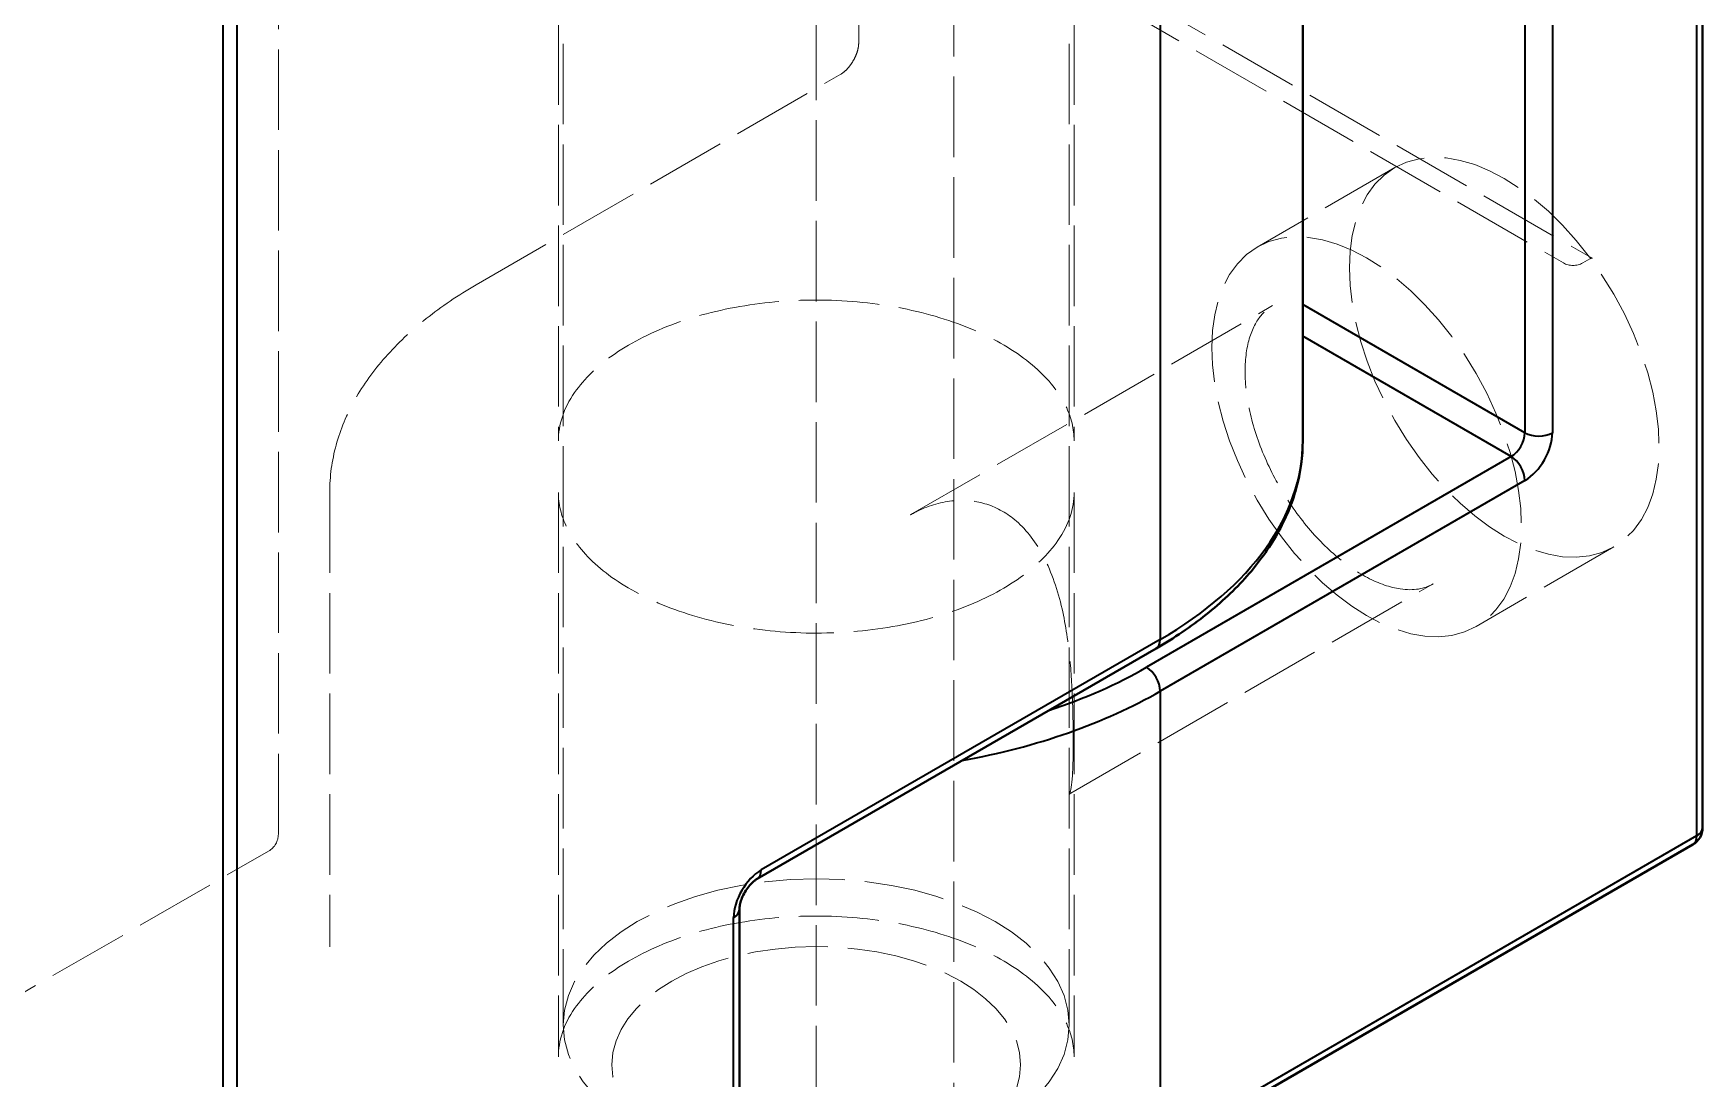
# Model space of a CAD drawing. Header units: millimetres. Extents: x 0 to 3567, y 0 to 2523.
# Drawn here: x 3247.29 to 3257.59, y 2126.71 to 2133.15 of the extents above; entities that cross this region are included whole.
import ezdxf

# ---------------------------------------------------------------- set-up
doc = ezdxf.new("R2010")
doc.units = ezdxf.units.MM
doc.header["$LTSCALE"] = 3
doc.linetypes.add('DASHED', pattern=[0.2067, 0.1654, -0.0413])
for name, color, linetype, lineweight, true_color in [('가려진 것(ISO)', 2, 'DASHED', 18, 0xffff00), ('가시적인 것(ISO)', 3, 'Continuous', 40, 0x00ff00), ('가시적인 좁은 것(ISO)', 3, 'Continuous', 35, 0x00ff00)]:
    doc.layers.add(name, color=color, linetype=linetype, lineweight=lineweight, true_color=true_color)

msp = doc.modelspace()

# ---------------------------------------------------------------- linework, layer by layer
at = {"layer": '가려진 것(ISO)'}
for p, q in [((3252.9691, 2121.8452), (3252.9691, 2222.7642)), ((3252.1206, 2143.1557), (3252.1206, 2125.7875)), ((3250.5606, 2141.1472), (3250.5606, 2127.0381)), ((3253.6806, 2141.1472), (3253.6806, 2127.0381)), ((3252.3824, 2133.0883), (3252.3824, 2140.2409)), ((3250.5306, 2137.5464), (3250.5306, 2130.6389)), ((3253.7106, 2137.5464), (3253.7106, 2130.6389)), ((3248.804, 2128.2139), (3248.804, 2133.7497)), ((3253.9273, 2133.3518), (3256.7275, 2131.7352)), ((3254.0898, 2133.3882), (3256.8899, 2131.7716)), ((3250.0241, 2131.6001), (3252.2727, 2132.8983)), ((3255.6882, 2132.3224), (3254.8397, 2131.8325)), ((3256.8899, 2131.7597), (3256.8475, 2131.7352)), ((3252.7, 2130.1814), (3254.9348, 2131.4717)), ((3249.1206, 2130.3204), (3249.1206, 2127.5196)), ((3250.5306, 2130.3204), (3250.5306, 2126.8421)), ((3253.7106, 2130.3204), (3253.7106, 2126.8421)), ((3257.0382, 2129.9841), (3256.1897, 2129.4942)), ((3253.69, 2128.4667), (3255.9248, 2129.757)), ((3246.8773, 2127.0322), (3248.744, 2128.1099))]:
    msp.add_line(p, q, dxfattribs=at)
for centre, start, end in [((3256.7875, 2131.8391), 240, 300), ((3248.684, 2128.2139), 300, 0)]:
    msp.add_arc(centre, 0.12, start, end, dxfattribs=at)
for centre, major_axis in [((3256.3632, 2131.1532), (0.675, -1.1691)), ((3255.5147, 2130.6633), (0.675, -1.1691)), ((3252.1206, 2127.0381), (1.56, 0)), ((3252.1206, 2126.7932), (1.26, 0))]:
    msp.add_ellipse(centre, major_axis=major_axis, ratio=0.5773503, dxfattribs=at)
for points, knots in [([(3252.3824, 2133.0883), (3252.3824, 2133.082), (3252.3818, 2133.0742), (3252.3788, 2133.0561), (3252.3763, 2133.0456), (3252.369, 2133.0229), (3252.364, 2133.0106), (3252.3519, 2132.986), (3252.3447, 2132.9736), (3252.329, 2132.9506), (3252.3205, 2132.94), (3252.3037, 2132.922), (3252.2954, 2132.9144), (3252.2823, 2132.9043), (3252.2772, 2132.9009), (3252.2727, 2132.8983)], [3.1415927, 3.1415927, 3.1415927, 3.1415927, 3.3483163, 3.3483163, 3.5717778, 3.5717778, 3.8108324, 3.8108324, 4.0588067, 4.0588067, 4.3064712, 4.3064712, 4.5441351, 4.5441351, 4.712389, 4.712389, 4.712389, 4.712389]), ([(3256.8899, 2131.7716), (3256.8941, 2131.7692), (3256.8977, 2131.7675), (3256.9033, 2131.7653), (3256.9052, 2131.7648), (3256.907, 2131.7644), (3256.9068, 2131.7645), (3256.9044, 2131.7645), (3256.9021, 2131.7643), (3256.8964, 2131.7628), (3256.893, 2131.7615), (3256.8899, 2131.7597)], [4.71238898, 4.71238898, 4.71238898, 4.71238898, 4.86946861, 4.86946861, 5.02654825, 5.02654825, 5.18362788, 5.18362788, 5.34070751, 5.34070751, 5.49778714, 5.49778714, 5.49778714, 5.49778714]), ([(3249.1206, 2130.3204), (3249.1206, 2130.4184), (3249.134, 2130.5163), (3249.1866, 2130.7083), (3249.2259, 2130.8023), (3249.328, 2130.9839), (3249.3909, 2131.0714), (3249.5381, 2131.2381), (3249.6223, 2131.3173), (3249.8096, 2131.4662), (3249.9128, 2131.5358), (3250.0241, 2131.6001)], [2.35619449, 2.35619449, 2.35619449, 2.35619449, 2.51327412, 2.51327412, 2.67035376, 2.67035376, 2.82743339, 2.82743339, 2.98451302, 2.98451302, 3.14159265, 3.14159265, 3.14159265, 3.14159265]), ([(3250.5306, 2130.6389), (3250.5306, 2130.7373), (3250.5625, 2130.8371), (3250.6888, 2131.0203), (3250.7737, 2131.1029), (3250.986, 2131.2479), (3251.1109, 2131.3109), (3251.3916, 2131.4128), (3251.5474, 2131.4517), (3251.8743, 2131.5005), (3252.0455, 2131.5102), (3252.385, 2131.4989), (3252.5531, 2131.4778), (3252.868, 2131.4076), (3253.0148, 2131.3585), (3253.2713, 2131.239), (3253.3812, 2131.1688), (3253.5552, 2131.0169), (3253.6188, 2130.9354), (3253.6938, 2130.7821), (3253.7106, 2130.7103), (3253.7106, 2130.6389)], [3.9269908, 3.9269908, 3.9269908, 3.9269908, 4.3060204, 4.3060204, 4.6288436, 4.6288436, 4.936279, 4.936279, 5.2448294, 5.2448294, 5.5554317, 5.5554317, 5.8665814, 5.8665814, 6.176551, 6.176551, 6.4842379, 6.4842379, 6.7936225, 6.7936225, 7.0685835, 7.0685835, 7.0685835, 7.0685835]), ([(3255.9248, 2129.757), (3255.8713, 2129.7261), (3255.8047, 2129.7133), (3255.6604, 2129.7345), (3255.5914, 2129.7576), (3255.4506, 2129.8319), (3255.3793, 2129.8817), (3255.2395, 2130.0048), (3255.1711, 2130.0783), (3255.0452, 2130.2421), (3254.9877, 2130.3325), (3254.8904, 2130.5205), (3254.8506, 2130.618), (3254.793, 2130.8089), (3254.775, 2130.9022), (3254.7614, 2131.0736), (3254.7656, 2131.1519), (3254.7925, 2131.2861), (3254.8153, 2131.3416), (3254.8696, 2131.4232), (3254.9, 2131.4516), (3254.9348, 2131.4717)], [0.7853982, 0.7853982, 0.7853982, 0.7853982, 1.2139593, 1.2139593, 1.5281232, 1.5281232, 1.8276663, 1.8276663, 2.1301317, 2.1301317, 2.4356626, 2.4356626, 2.7418351, 2.7418351, 3.0459998, 3.0459998, 3.3464403, 3.3464403, 3.6486665, 3.6486665, 3.9269908, 3.9269908, 3.9269908, 3.9269908]), ([(3253.7106, 2130.3204), (3253.7106, 2130.2219), (3253.6787, 2130.1222), (3253.5523, 2129.939), (3253.4675, 2129.8564), (3253.2552, 2129.7114), (3253.1302, 2129.6484), (3252.8495, 2129.5465), (3252.6937, 2129.5076), (3252.3668, 2129.4588), (3252.1956, 2129.4491), (3251.8562, 2129.4604), (3251.688, 2129.4815), (3251.3731, 2129.5517), (3251.2264, 2129.6008), (3250.9699, 2129.7203), (3250.86, 2129.7905), (3250.686, 2129.9423), (3250.6223, 2130.0238), (3250.5474, 2130.1772), (3250.5306, 2130.249), (3250.5306, 2130.3204)], [5.4977871, 5.4977871, 5.4977871, 5.4977871, 5.8768167, 5.8768167, 6.1996399, 6.1996399, 6.5070753, 6.5070753, 6.8156258, 6.8156258, 7.126228, 7.126228, 7.4373777, 7.4373777, 7.7473473, 7.7473473, 8.0550342, 8.0550342, 8.3644188, 8.3644188, 8.6393798, 8.6393798, 8.6393798, 8.6393798]), ([(3253.7052, 2128.7816), (3253.7052, 2128.8533), (3253.7042, 2128.9344), (3253.6987, 2129.1048), (3253.6938, 2129.1961), (3253.6752, 2129.393), (3253.6598, 2129.5006), (3253.6101, 2129.7168), (3253.5729, 2129.8272), (3253.4777, 2130.0097), (3253.4201, 2130.0865), (3253.2995, 2130.1913), (3253.2375, 2130.2265), (3253.1084, 2130.268), (3253.0399, 2130.275), (3252.8963, 2130.263), (3252.8199, 2130.2412), (3252.7322, 2130.1992), (3252.7158, 2130.1906), (3252.6998, 2130.1813)], [0, 0, 0, 0, 0.04416002, 0.04416002, 0.08969567, 0.08969567, 0.14315828, 0.14315828, 0.20290085, 0.20290085, 0.25771924, 0.25771924, 0.30401453, 0.30401453, 0.35023665, 0.35023665, 0.40125069, 0.40125069, 0.41311694, 0.41311694, 0.41311694, 0.41311694]), ([(3253.6898, 2128.4666), (3253.685, 2128.4638), (3253.6808, 2128.4588), (3253.6808, 2128.4588), (3253.6809, 2128.459), (3253.6819, 2128.4607), (3253.685, 2128.4674), (3253.6924, 2128.4966), (3253.6966, 2128.5246), (3253.7024, 2128.5999), (3253.7041, 2128.65), (3253.7051, 2128.7307), (3253.7052, 2128.7556), (3253.7052, 2128.7816)], [0, 0, 0, 0, 0.02683406, 0.02683406, 0.03106959, 0.03106959, 0.05573285, 0.05573285, 0.09076461, 0.09076461, 0.12950477, 0.12950477, 0.14552405, 0.14552405, 0.14552405, 0.14552405]), ([(3250.5306, 2126.8421), (3250.5306, 2126.9406), (3250.5625, 2127.0404), (3250.6888, 2127.2236), (3250.7737, 2127.3062), (3250.986, 2127.4512), (3251.1109, 2127.5141), (3251.3916, 2127.6161), (3251.5474, 2127.655), (3251.8743, 2127.7038), (3252.0455, 2127.7135), (3252.385, 2127.7022), (3252.5531, 2127.6811), (3252.868, 2127.6108), (3253.0148, 2127.5617), (3253.2713, 2127.4423), (3253.3812, 2127.3721), (3253.5552, 2127.2202), (3253.6188, 2127.1387), (3253.6938, 2126.9853), (3253.7106, 2126.9136), (3253.7106, 2126.8421)], [2.3561945, 2.3561945, 2.3561945, 2.3561945, 2.7352241, 2.7352241, 3.0580472, 3.0580472, 3.3654826, 3.3654826, 3.6740331, 3.6740331, 3.9846354, 3.9846354, 4.2957851, 4.2957851, 4.6057546, 4.6057546, 4.9134416, 4.9134416, 5.2228262, 5.2228262, 5.4977871, 5.4977871, 5.4977871, 5.4977871])]:
    msp.add_open_spline(points, degree=3, knots=knots, dxfattribs=at)
for points in [[(3252.6998, 2130.1813), (3252.6999, 2130.1814), (3252.6999, 2130.1814), (3252.6999, 2130.1814)], [(3253.6898, 2128.4666), (3253.6898, 2128.4666), (3253.6898, 2128.4666), (3253.6898, 2128.4666)]]:
    msp.add_open_spline(points, degree=3, dxfattribs=at)
at = {"layer": '가시적인 것(ISO)'}
for p, q in [((3257.5863, 2128.2544), (3257.5863, 2141.4005)), ((3255.1206, 2137.1068), (3255.1206, 2130.6389)), ((3254.217, 2129.3592), (3251.7563, 2127.9385)), ((3254.217, 2126.2399), (3257.5263, 2128.1505)), ((3251.6466, 2124.8252), (3251.6466, 2127.7485))]:
    msp.add_line(p, q, dxfattribs=at)
msp.add_arc((3257.4663, 2128.2544), 0.12, 300.00001, 0, dxfattribs=at)
for points, knots in [([(3255.1206, 2130.6389), (3255.1206, 2130.5409), (3255.1072, 2130.443), (3255.0545, 2130.251), (3255.0153, 2130.1569), (3254.9131, 2129.9754), (3254.8502, 2129.8879), (3254.7031, 2129.7212), (3254.6189, 2129.642), (3254.4315, 2129.4931), (3254.3284, 2129.4235), (3254.217, 2129.3592)], [0.78539816, 0.78539816, 0.78539816, 0.78539816, 0.9424778, 0.9424778, 1.09955743, 1.09955743, 1.25663706, 1.25663706, 1.41371669, 1.41371669, 1.57079633, 1.57079633, 1.57079633, 1.57079633]), ([(3251.6466, 2127.7485), (3251.6466, 2127.7548), (3251.6472, 2127.7626), (3251.6502, 2127.7807), (3251.6527, 2127.7912), (3251.66, 2127.8139), (3251.665, 2127.8262), (3251.6771, 2127.8508), (3251.6843, 2127.8632), (3251.7, 2127.8862), (3251.7085, 2127.8968), (3251.7253, 2127.9148), (3251.7336, 2127.9224), (3251.7467, 2127.9325), (3251.7518, 2127.9359), (3251.7563, 2127.9385)], [3.1415927, 3.1415927, 3.1415927, 3.1415927, 3.3483163, 3.3483163, 3.5717778, 3.5717778, 3.8108324, 3.8108324, 4.0588067, 4.0588067, 4.3064712, 4.3064712, 4.5441351, 4.5441351, 4.712389, 4.712389, 4.712389, 4.712389])]:
    msp.add_open_spline(points, degree=3, knots=knots, dxfattribs=at)
at = {"layer": '가시적인 좁은 것(ISO)'}
for p, q in [((3257.5511, 2128.2055), (3257.5511, 2141.3515)), ((3256.4905, 2137.8404), (3256.4905, 2130.6878)), ((3256.6602, 2137.8404), (3256.6602, 2130.6878)), ((3254.2419, 2136.3217), (3254.2419, 2129.4141)), ((3248.4646, 2122.988), (3248.4646, 2136.1341)), ((3248.5495, 2123.0083), (3248.5495, 2136.1544)), ((3256.4905, 2130.6878), (3255.1206, 2131.4788)), ((3256.4056, 2130.5409), (3255.1206, 2131.2828)), ((3256.4056, 2130.5409), (3254.157, 2129.2426)), ((3256.4905, 2130.3939), (3254.2419, 2129.0957)), ((3254.2419, 2129.4141), (3251.7812, 2127.9934)), ((3254.2419, 2129.0957), (3254.2419, 2126.2949)), ((3254.2419, 2126.2949), (3257.5511, 2128.2055)), ((3251.6115, 2124.7762), (3251.6115, 2127.6995))]:
    msp.add_line(p, q, dxfattribs=at)
for centre, major_axis, start_param, end_param in [((3252.1206, 2130.6389), (3, 0), 5.4977871, 6.2831853), ((3256.4056, 2130.6389), (-0.06, -0.1039), 0.7853982, 2.3561945), ((3256.4905, 2130.5899), (0.12, 0.2078), 3.9269908, 5.4977871), ((3256.5753, 2130.7368), (-0.12, 0), 0.7853982, 2.3561945), ((3256.4056, 2130.4429), (0.06, -0.1039), 0.7853982, 2.3561945), ((3254.157, 2129.4631), (0.06, -0.1039), 0, 0.7853982), ((3252.1206, 2130.4184), (-2.88, 0), 2.0915118, 2.3561945), ((3254.157, 2129.1447), (-0.06, 0.1039), 3.9269908, 5.4977871), ((3252.1206, 2130.3204), (-3, 0), 1.875272, 2.3561945), ((3257.4663, 2128.2544), (0.12, 0), 5.4977871, 6.2831853), ((3257.4663, 2128.2544), (0.06, -0.1039), 0.0000003, 0.7853982), ((3251.7812, 2127.7974), (-0.12, -0.2078), 3.9269908, 5.4977871), ((3251.6963, 2128.0424), (0.06, -0.1039), 0, 0.7853982), ((3251.5266, 2127.7485), (0.12, 0), 5.4977871, 6.2831853)]:
    msp.add_ellipse(centre, major_axis=major_axis, ratio=0.5773503, start_param=start_param, end_param=end_param, dxfattribs=at)

doc.saveas('drawing.dxf')
